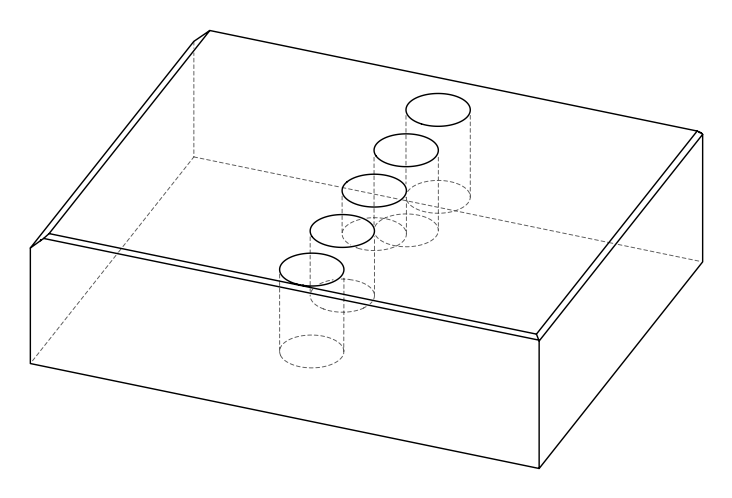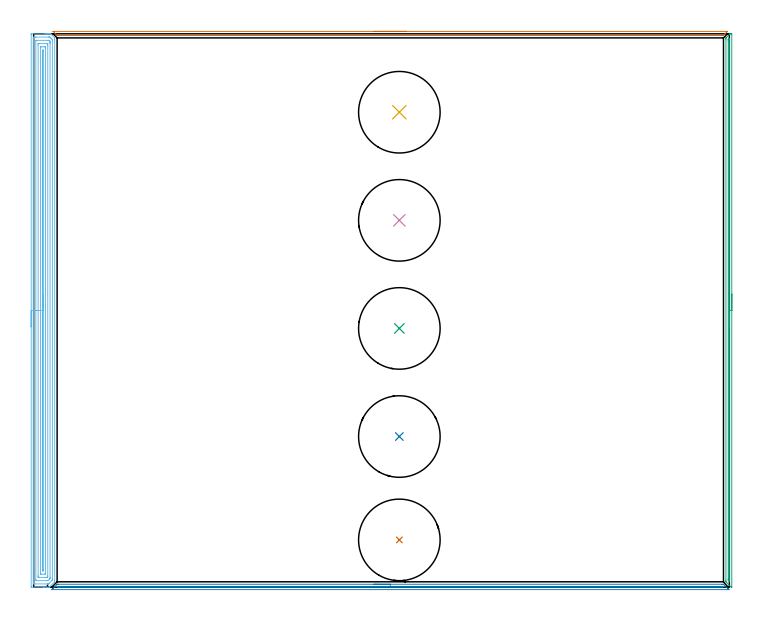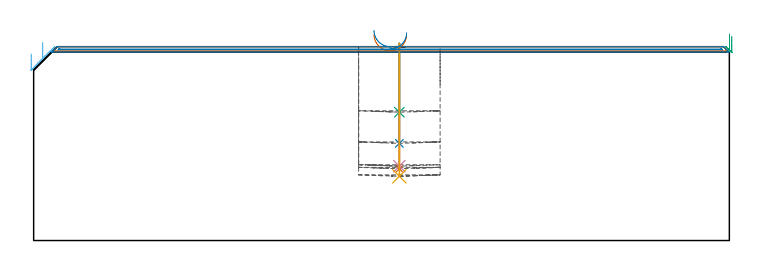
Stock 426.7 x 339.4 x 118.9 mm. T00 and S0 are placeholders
(PLAN: 9 operations, 1 tool changes, 33.5 min)
(1 INDEXABLE_INSERT_DRILL_BLIND_HOLE_FROM_SOLID | STEP1POCKET | NXT0302_038 | 0.31 min | 145855 mm3)
(2 INDEXABLE_INSERT_DRILL_BLIND_HOLE_FROM_SOLID_1 | STEP1POCKET_1 | NXT0302_038 | 0.25 min | 115237 mm3)
(3 INDEXABLE_INSERT_DRILL_BLIND_HOLE_FROM_SOLID_2 | STEP1POCKET_2 | NXT0302_038 | 0.17 min | 77751 mm3)
(4 INDEXABLE_INSERT_DRILL_BLIND_HOLE_FROM_SOLID_3 | STEP1POCKET_3 | NXT0302_038 | 0.3 min | 142718 mm3)
(5 INDEXABLE_INSERT_DRILL_BLIND_HOLE_FROM_SOLID_4 | STEP1POCKET_4 | NXT0302_038 | 0.33 min | 154884 mm3)
(6 AREA_MILL | FG_CHAMFER_SURFACE | UGT0205_001 | 16.44 min | 35195 mm3)
(7 AREA_MILL_1 | FG_CHAMFER_SURFACE_1 | UGT0205_001 | 3.45 min | 1296 mm3)
(8 AREA_MILL_2 | FG_CHAMFER_SURFACE_2 | UGT0205_001 | 6.74 min | 2245 mm3)
(9 AREA_MILL_3 | FG_CHAMFER_SURFACE_3 | UGT0205_001 | 5.54 min | 2180 mm3)
(TOOL NXT0302_038 | Index. Insert Drill 50mm [880-D5000L50-04] | D50 PA176 FL200 Z2)
(TOOL UGT0205_001 | Chamfer Mill 20 x 3 x 45 deg. | D20 FL50 Z2)
(OP 1 INDEXABLE_INSERT_DRILL_BLIND_HOLE_FROM_SOLID)
G17 G21 G94 G90
T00 M6
G54
G17 G0 G90 X224.3 Y29. S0 M3
G43 Z128.9 H1
G94 G81 G98 Z44. F250. R120.9
G80
M5
M2
(OP 2 INDEXABLE_INSERT_DRILL_BLIND_HOLE_FROM_SOLID_1)
G17 G21 G94 G90
T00 M6
G54
G17 G0 G90 X224.3 Y92.4 S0 M3
G43 Z128.9 H1
G94 G81 G98 Z59.6 F250. R120.9
G80
M5
M2
(OP 3 INDEXABLE_INSERT_DRILL_BLIND_HOLE_FROM_SOLID_2)
G17 G21 G94 G90
T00 M6
G54
G17 G0 G90 X224.3 Y158.7 S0 M3
G43 Z128.9 H1
G94 G81 G98 Z78.7 F250. R120.9
G80
M5
M2
(OP 4 INDEXABLE_INSERT_DRILL_BLIND_HOLE_FROM_SOLID_3)
G17 G21 G94 G90
T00 M6
G54
G17 G0 G90 X224.3 Y225. S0 M3
G43 Z128.9 H1
G94 G81 G98 Z45.6 F250. R120.9
G80
M5
M2
(OP 5 INDEXABLE_INSERT_DRILL_BLIND_HOLE_FROM_SOLID_4)
G17 G21 G94 G90
T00 M6
G54
G17 G0 G90 X224.3 Y291.3 S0 M3
G43 Z128.9 H1
G94 G81 G98 Z39.4 F250. R120.9
G80
M5
M2
(OP 6 AREA_MILL)
G17 G21 G94 G90
T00 M6
G54
G17 G0 G90 X-1.5 Y159.7 S1061 M3
G43 Z128.9 H0
Z114.5
G94 G1 Y159.738 Z113.628 F250.
Y159.852 Z112.764
Y160.041 Z111.912
Y160.303 Z111.08
Y160.637 Z110.274
Y161.04 Z109.5
Y161.508 Z108.764
Y162.04 Z108.072
Y162.629 Z107.429
Y163.272 Z106.84
Y163.964 Z106.309
Y164.7 Z105.84
Y165.474 Z105.437
Y166.28 Z105.103
Y167.112 Z104.841
Y167.963 Z104.652
Y168.828 Z104.538
Y169.7 Z104.5
Y338.796
X-1.497 Y339.148 Z104.502
X-1.491 Y339.39 Z104.506
X-1.246 Y339.4 Z104.751
X7.032 Z113.026
X7.606 Z113.603
X7.92 Z113.916
X8.494 Z114.49
X8.807 Z114.803
X9.434 Z115.434
X10.139 Z116.138
X10.271 Y339.399 Z116.27
X10.401 Y339.39 Z116.395
X10.533 Y339.268 Z116.532
X12.789 Y337.012 Z118.788
X12.805 Y336.995 Z118.805
X12.894 Y336.895 Z118.891
X12.9 Y336.119 Z118.9
Y4.173
X12.893 Y3.299 Z118.893
X12.879 Y3.281 Z118.879
X12.803 Y3.202 Z118.801
X9.759 Y0.158 Z115.756
X9.695 Y0.095 Z115.693
X9.608 Y0.01 Z115.604
X9.382 Y0. Z115.381
X8.547 Z114.546
X7.92 Z113.915
X6.718 Z112.715
X6.144 Z112.138
X-1.247 Y0.001 Z104.75
X-1.492 Y0.01 Z104.506
X-1.499 Y0.254 Z104.499
Y0.285
X-1.5 Y169.7 Z104.5
X-0.086 Z105.914
X-0.085 Y337.026 Z105.915
X-0.071 Y337.39 Z105.929
X0.432 Y337.398 Z106.432
X0.817 Y337.399 Z106.817
X1.318 Y337.4 Z107.318
X9.309 Z115.309
X9.695 Y337.398 Z115.695
X9.824 Y337.395 Z115.824
X9.925 Y337.39 Z115.925
X10.013 Y337.326 Z116.013
X10.337 Y337.012 Z116.337
X10.583 Y336.767 Z116.583
X11.227 Y336.119 Z117.227
X11.471 Y335.867 Z117.471
X11.485 Y335.227 Z117.485
X11.486 Y335.212 Z117.486
X11.485 Y5.051 Z117.485
X11.471 Y4.333 Z117.471
X11.395 Y4.25 Z117.395
X11.322 Y4.173 Z117.322
X9.538 Y2.388 Z115.538
X9.166 Y2.028 Z115.166
X9.144 Y2.01 Z115.144
X9.097 Y2.006 Z115.097
X9.001 Y2.002 Z115.001
X8.807 Y2. Z114.807
X8.306 Z114.306
X0.817 Y2.001 Z106.817
X0.313 Y2.002 Z106.313
X-0.071 Y2.01 Z105.929
X-0.085 Y2.388 Z105.915
Y2.403
X-0.086 Y169.7 Z105.914
X1.328 Z107.328
X1.329 Y335.227 Z107.329
X1.33 Y335.321 Z107.33
X1.332 Y335.368 Z107.332
X1.334 Y335.384 Z107.334
X1.361 Y335.39 Z107.361
X1.534 Y335.398 Z107.534
X1.705 Y335.399 Z107.705
X2.42 Y335.4 Z108.42
X8.807 Y335.399 Z114.807
X8.98 Y335.397 Z114.98
X9.324 Y335.39 Z115.324
X9.509 Y335.38 Z115.509
X9.695 Y335.206 Z115.695
X9.91 Y334.985 Z115.91
X10.017 Y334.872 Z116.017
X10.065 Y334.816 Z116.065
X10.067 Y334.712 Z116.067
X10.07 Y334.335 Z116.07
X10.071 Y333.957 Z116.071
Y333.442
Y5.958
X10.07 Y5.581 Z116.07
X10.067 Y5.451 Z116.067
X10.065 Y5.391 Z116.065
X10.035 Y5.346 Z116.035
X9.766 Y5.065 Z115.766
X9.731 Y5.03 Z115.731
X8.874 Y4.173 Z114.874
X8.84 Y4.14 Z114.84
X8.807 Y4.109 Z114.807
X8.714 Y4.025 Z114.714
X8.628 Y4.01 Z114.628
X8.45 Y4.005 Z114.45
X8.091 Y4. Z114.091
X1.705 Z107.705
X1.532 Y4.002 Z107.532
X1.418 Y4.006 Z107.418
X1.335 Y4.011 Z107.335
X1.333 Y4.048 Z107.333
X1.331 Y4.173 Z107.331
X1.329 Y4.551 Z107.329
X1.328 Y169.7 Z107.328
X2.743 Z108.743
Y332.55
X2.748 Y333.286 Z108.748
X2.75 Y333.387 Z108.75
X2.846 Y333.391 Z108.846
X3.057 Y333.396 Z109.057
X3.48 Y333.4 Z109.48
X3.522 Z109.522
X7.962 Z113.962
X8.358 Y333.397 Z114.358
X8.556 Y333.393 Z114.556
X8.648 Y333.39 Z114.648
X8.65 Y333.323 Z114.65
X8.656 Y332.702 Z114.656
X8.657 Y332.55 Z114.657
X8.656 Y7.002 Z114.656
X8.655 Y6.85 Z114.655
X8.65 Y6.48 Z114.65
X8.639 Y6.4 Z114.639
X8.591 Y6.347 Z114.591
X8.506 Y6.261 Z114.506
X8.309 Y6.069 Z114.309
X8.235 Y6.01 Z114.235
X7.877 Y6. Z113.877
X7.032 Z113.032
X3.438 Z109.438
X3.042 Y6.003 Z109.042
X2.844 Y6.007 Z108.844
X2.752 Y6.01 Z108.752
X2.75 Y6.076 Z108.75
X2.744 Y6.698 Z108.744
X2.743 Y6.85 Z108.743
Y169.7
X4.157 Z110.157
Y330.977
X4.158 Y331.19 Z110.158
X4.161 Y331.331 Z110.161
X4.164 Y331.378 Z110.164
X4.174 Y331.39 Z110.174
X4.211 Y331.394 Z110.211
X4.368 Y331.398 Z110.368
X4.625 Y331.4 Z110.625
X6.401 Y331.399 Z112.401
X7.032 Y331.393 Z113.032
X7.235 Y331.39 Z113.235
X7.241 Y330.978 Z113.241
X7.242 Y330.765 Z113.242
X7.243 Y8.422 Z113.243
X7.242 Y8.21 Z113.242
X7.239 Y8.069 Z113.239
X7.236 Y8.022 Z113.236
X7.226 Y8.01 Z113.226
X7.189 Y8.006 Z113.189
X7.032 Y8.002 Z113.032
X6.775 Y8. Z112.775
X4.999 Z110.999
X4.368 Y8.007 Z110.368
X4.165 Y8.01 Z110.165
X4.159 Y8.422 Z110.159
X4.158 Y8.635 Z110.158
X4.157 Y169.7 Z110.157
X5.571 Z111.571
X5.572 Y328.663 Z111.572
X5.575 Y328.981 Z111.575
X5.578 Y329.239 Z111.578
X5.585 Y329.39 Z111.585
X5.731 Y329.396 Z111.731
X5.812 Y329.39 Z111.812
X5.822 Y329.384 Z111.822
X5.825 Y329.359 Z111.825
X5.827 Y329.299 Z111.827
X5.829 Y328.981 Z111.829
Y328.664
Y10.736
X5.827 Y10.419 Z111.827
X5.825 Y10.197 Z111.825
X5.822 Y10.03 Z111.822
X5.665 Y10.009 Z111.665
X5.588 Y10.01 Z111.588
X5.578 Y10.016 Z111.578
X5.575 Y10.041 Z111.575
X5.573 Y10.101 Z111.573
X5.571 Y10.419 Z111.571
Y10.678
Y169.7
Y170.572 Z111.609
Y171.436 Z111.723
Y172.288 Z111.912
Y173.12 Z112.174
Y173.926 Z112.508
Y174.7 Z112.911
Y175.436 Z113.38
Y176.128 Z113.911
Y176.771 Z114.5
Y177.36 Z115.143
Y177.891 Z115.835
Y178.36 Z116.571
Y178.763 Z117.345
Y179.097 Z118.151
Y179.359 Z118.983
Y179.548 Z119.835
Y179.662 Z120.7
Y179.7 Z121.571
G0 Z128.9
M5
M2
(OP 7 AREA_MILL_1)
G17 G21 G94 G90
T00 M6
G54
G17 G0 G90 X208.75 Y340.9 S1061 M3
G43 Z128.9 H0
Z126.4
G94 G1 X208.788 Z125.528 F250.
X208.902 Z124.663
X209.091 Z123.812
X209.353 Z122.98
X209.687 Z122.174
X210.09 Z121.4
X210.559 Z120.664
X211.09 Z119.972
X211.679 Z119.329
X212.322 Z118.74
X213.014 Z118.208
X213.75 Z117.74
X214.524 Z117.337
X215.33 Z117.003
X216.162 Z116.741
X217.014 Z116.552
X217.878 Z116.438
X218.75 Z116.4
X425.585 Y340.899 Z116.399
Y340.895 Z116.403
Y340.886 Z116.411
X425.525 Y340.824 Z116.474
X424.99 Y340.289 Z117.01
X424.79 Y340.088 Z117.208
X424.227 Y339.527 Z117.773
X424.097 Y339.396 Z117.902
X423.914 Y339.212 Z118.084
X423.474 Y338.774 Z118.526
X423.204 Y338.505 Z118.793
X423.102 Y338.406 Z118.891
X422.311 Y338.4 Z118.9
X15.189
X14.417 Y338.404 Z118.892
X14.398 Y338.406 Z118.891
X14.296 Y338.503 Z118.795
X11.907 Y340.893 Z116.406
X11.911 Y340.895 Z116.404
X12.064 Y340.9 Z116.4
X218.75
X219.622 Z116.438
X220.487 Z116.552
X221.338 Z116.741
X222.17 Z117.003
X222.976 Z117.337
X223.75 Z117.74
X224.486 Z118.208
X225.178 Z118.74
X225.821 Z119.329
X226.41 Z119.972
X226.942 Z120.664
X227.41 Z121.4
X227.813 Z122.174
X228.147 Z122.98
X228.409 Z123.812
X228.598 Z124.663
X228.712 Z125.528
X228.75 Z126.4
G0 Z128.9
M5
M2
(OP 8 AREA_MILL_2)
G17 G21 G94 G90
T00 M6
G54
G17 G0 G90 X208.75 Y1.795 S1061 M3
G43 Z128.9 H0
Z128.895
G94 G1 X208.788 Z128.023 F250.
X208.902 Z127.158
X209.091 Z126.307
X209.353 Z125.475
X209.687 Z124.669
X210.09 Z123.895
X210.559 Z123.159
X211.09 Z122.467
X211.679 Z121.824
X212.322 Z121.234
X213.014 Z120.703
X213.75 Z120.235
X214.524 Z119.832
X215.33 Z119.498
X216.162 Z119.236
X217.014 Z119.047
X217.878 Z118.933
X218.75 Z118.895
X422.192
X423.064 Y1.788 Z118.888
X423.087 Y1.779 Z118.879
X423.116 Y1.763 Z118.862
X423.432 Y1.457 Z118.555
X425.484 Y-0.587 Z116.511
X425.625 Y-0.726 Z116.37
X425.769 Y-0.871 Z116.227
X425.914 Y-1.015 Z116.083
X426.064 Y-1.163 Z115.933
X426.217 Y-1.316 Z115.782
X426.378 Y-1.477 Z115.621
X426.388 Y-1.497 Z115.601
X426.389 Y-1.499 Z115.599
X426.338 Y-1.5 Z115.6
X426.217
X11.162
X11.113 Y-1.496 Z115.601
X11.123 Y-1.476 Z115.622
X11.437 Y-1.163 Z115.933
X11.586 Y-1.015 Z116.083
X11.731 Y-0.871 Z116.227
X11.875 Y-0.726 Z116.37
X12.016 Y-0.587 Z116.511
X12.178 Y-0.425 Z116.672
X12.314 Y-0.289 Z116.807
X12.446 Y-0.158 Z116.94
X14.069 Y1.457 Z118.555
X14.384 Y1.763 Z118.862
X14.413 Y1.784 Z118.884
X14.433 Y1.792 Z118.892
X14.44 Y1.794 Z118.894
X15.308 Y1.795 Z118.895
X218.75
Y0.381 Z117.481
X421.298 Y0.38 Z117.48
X421.507
X421.984 Y0.375 Z117.475
X422.038 Y0.374 Z117.474
X422.077 Y0.351 Z117.451
X422.192 Y0.243 Z117.343
X422.474 Y-0.04 Z117.06
X422.502 Y-0.073 Z117.027
X422.506 Y-0.079 Z117.021
X422.493 Y-0.081 Z117.019
X422.394 Y-0.084 Z117.016
X422.192 Y-0.085 Z117.015
X421.984 Y-0.086 Z117.014
X15.711
X15.308 Y-0.084 Z117.016
X15.096 Y-0.082 Z117.018
X14.998 Y-0.079 Z117.021
X15.041 Y-0.029 Z117.071
X15.11 Y0.045 Z117.145
X15.308 Y0.244 Z117.344
X15.423 Y0.351 Z117.451
X15.462 Y0.374 Z117.474
X15.521 Y0.376 Z117.476
X15.994 Y0.38 Z117.48
X16.202
X218.75 Y0.381 Z117.481
X219.622 Z117.519
X220.487 Z117.633
X221.338 Z117.821
X222.17 Z118.084
X222.976 Z118.418
X223.75 Z118.82
X224.486 Z119.289
X225.178 Z119.82
X225.821 Z120.41
X226.41 Z121.053
X226.942 Z121.745
X227.41 Z122.481
X227.813 Z123.254
X228.147 Z124.06
X228.409 Z124.892
X228.598 Z125.744
X228.712 Z126.609
X228.75 Z127.481
G0 Z128.9
M5
M2
(OP 9 AREA_MILL_3)
G17 G21 G94 G90
T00 M6
G54
G17 G0 G90 X428.2 Y179.701 S1061 M3
G43 Z128.9 H0
Z125.3
G94 G1 Y179.663 Z124.428 F250.
Y179.549 Z123.563
Y179.36 Z122.712
Y179.098 Z121.88
Y178.764 Z121.074
Y178.361 Z120.3
Y177.892 Z119.564
Y177.361 Z118.872
Y176.772 Z118.229
Y176.129 Z117.64
Y175.436 Z117.108
Y174.701 Z116.64
Y173.927 Z116.237
Y173.121 Z115.903
Y172.289 Z115.641
Y171.437 Z115.452
Y170.572 Z115.338
Y169.701 Z115.3
Y0.038
X428.198 Y0.002 Z115.298
X428.025 Y0.001 Z115.468
X427.963 Y0.002 Z115.53
X427.899 Y0.01 Z115.594
X427.774 Y0.125 Z115.725
X424.916 Y2.984 Z118.583
X424.623 Y3.281 Z118.877
X424.607 Y3.3 Z118.893
X424.6 Y4.173 Z118.9
Y336.119
X424.604 Y336.887 Z118.893
X424.605 Y336.903 Z118.891
X424.712 Y337.012 Z118.786
X426.975 Y339.276 Z116.523
X427.039 Y339.342 Z116.454
X427.098 Y339.39 Z116.393
X427.15 Y339.398 Z116.341
X427.595 Y339.4 Z115.904
X427.725 Z115.775
X427.985 Z115.514
X428.193 Y339.39 Z115.305
X428.2 Y339.345 Z115.3
Y169.701
X426.786 Z116.714
Y4.173
X426.782 Y3.796 Z116.718
X426.779 Y3.609 Z116.721
X426.777 Y3.584 Z116.723
X426.745 Y3.613 Z116.755
X426.689 Y3.665 Z116.811
X426.178 Y4.173 Z117.322
X426.096 Y4.26 Z117.404
X426.038 Y4.324 Z117.462
X426.021 Y4.352 Z117.479
X426.02 Y4.373 Z117.48
X426.016 Y4.572 Z117.484
X426.014 Y4.97 Z117.486
Y5.009
Y335.227
X426.016 Y335.617 Z117.484
X426.019 Y335.811 Z117.481
X426.021 Y335.856 Z117.479
X426.034 Y335.875 Z117.466
X426.063 Y335.909 Z117.437
X426.114 Y335.963 Z117.386
X426.269 Y336.119 Z117.231
X426.427 Y336.276 Z117.073
X426.559 Y336.405 Z116.941
X426.746 Y336.584 Z116.754
X426.779 Y336.609 Z116.721
X426.786 Y336.119 Z116.714
Y169.701
Y168.829 Z116.752
Y167.964 Z116.866
Y167.113 Z117.055
Y166.281 Z117.317
Y165.475 Z117.651
Y164.701 Z118.054
Y163.965 Z118.523
Y163.273 Z119.054
Y162.63 Z119.643
Y162.04 Z120.286
Y161.509 Z120.978
Y161.04 Z121.714
Y160.638 Z122.488
Y160.304 Z123.294
Y160.041 Z124.126
Y159.853 Z124.978
Y159.739 Z125.843
Y159.701 Z126.714
G0 Z128.9
M5
M2
